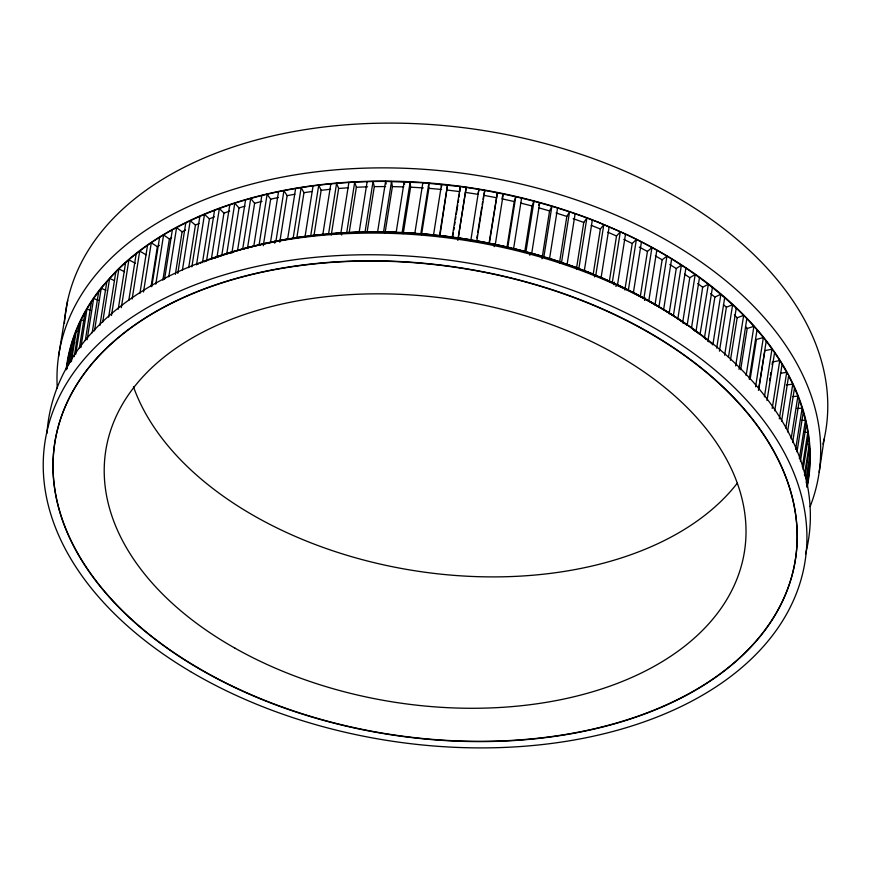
<?xml version="1.0" encoding="UTF-8"?>
<svg xmlns="http://www.w3.org/2000/svg" width="871" height="871" viewBox="0 0 871 871"><rect width="100%" height="100%" fill="white"/><g stroke="black" fill="none" stroke-linecap="round" stroke-linejoin="round"><path stroke-width="1.31" d="M806.982 485.789C811.021 465.462 810.618 444.33 806.296 424.079M439.811 236.607L447.531 185L439.528 235.529L452.234 237.086L460.236 186.557C564.256 201.114 668.939 240.712 744.291 316.042M66.534 369.642L66.642 368.673M68.428 357.426L66.729 367.965L68.428 357.426C79.74 299.308 125.555 254.408 176.345 227.723M457.83 240.418L466.203 187.385L458.081 238.937M819.165 472.224L824.173 438.94M66.436 369.369L67.067 365.374M66.893 368.335L69.212 353.713M68.036 365.82L71.193 345.874M68.689 364.818L72.271 342.216L74.884 342.815M70.464 362.434L74.884 334.518M71.422 361.509L76.267 330.926L78.836 331.601M74.231 356.62L79.501 323.37M75.69 354.432L81.166 319.864L83.703 320.615M79.326 348.389L85.01 312.482M80.861 347.616L86.969 309.053L90.704 310.305M85.314 340.43L91.422 301.867M87.122 339.755L93.654 298.535L98.543 300.343M92.174 332.776L98.695 291.556M94.471 330.871L101.21 288.323L105.99 290.272M99.882 325.449L106.839 281.562M102.669 322.324L109.615 278.448L114.275 280.538M108.646 317.142L115.81 271.937M111.488 315.476L118.859 268.932L124.499 271.719M118.227 309.227L125.598 262.683M121.319 307.681L128.897 259.808L135.451 263.347M128.799 300.375L136.17 253.831M132.142 298.96L139.719 251.088L146.034 254.811M139.926 293.375L147.504 245.404M143.497 292.003L151.293 242.802L157.357 246.7L159.426 245.35M151.031 286.592L157.357 246.7M151.783 286.624L159.578 237.424M155.8 284.164L163.596 234.963L169.388 239.024L162.855 280.255M164.51 279.384L172.349 229.9M168.789 276.804L176.584 227.603C240.45 193.885 313.636 181.32 385.309 181.397M175.354 274.376L182.093 231.817L185.545 230.042M177.793 273.407L185.795 222.878M182.442 269.934L190.226 220.733L195.442 225.088L188.702 267.647M191.87 266.874L199.873 216.346M196.498 264.893L204.5 214.364L209.41 218.861L202.671 261.409M206.547 260.865L214.549 210.336M216.999 257.021L223.945 213.134L219.372 208.517L211.37 259.046L212.644 258.578M229.792 204.859L221.789 255.388L213.297 258.349M231.871 253.156L239.024 207.94L234.789 203.215L226.776 253.744L237.554 250.456L245.557 199.927M247.451 248.496L254.604 203.291L250.717 198.468L242.704 248.997L253.809 246.09L261.812 195.55M263.282 245.731L270.652 199.187L267.114 194.277L259.112 244.805L270.511 242.29L278.513 191.762M274.681 243.205L275.105 240.548M279.754 242.192L287.125 195.648L283.946 190.662L275.944 241.191L287.615 239.068L295.617 188.539M296.804 237.892L303.968 192.676L301.159 187.635L293.157 238.164L305.068 236.444L313.07 185.915M313.995 235.497L321.149 190.292L318.732 185.196L310.729 235.725L322.847 234.408L330.849 183.879M331.263 235.018L338.634 188.484L336.587 183.356L328.585 233.885L340.888 232.971L341.704 235.028M340.888 232.971L348.89 182.442M349.206 232.47L356.359 187.265L354.715 182.115L346.712 232.644L359.157 232.143L367.159 181.614M367.137 231.849L374.301 186.634L373.038 181.484L365.036 232.013L377.6 231.926L385.603 181.397L422.838 182.768L460.236 186.557L459.888 191.62L447.182 190.063M385.015 233.145L392.396 186.612L391.536 181.451L383.534 231.98L396.174 232.307L404.177 181.778L404.612 184.358M403.229 233.711L410.6 187.167L410.143 182.028L402.141 232.557L414.836 233.297L422.838 182.768M421.51 234.865L428.88 188.321L428.826 183.215L420.824 233.744L433.54 234.898L441.543 184.369L441.564 186.917M452.517 238.164L453.356 232.851M453.78 230.184L454.194 227.527M454.618 224.87L455.043 222.214M455.468 219.546L455.881 216.89M456.306 214.233L457.776 204.925M458.2 202.268L458.625 199.601M459.039 196.944L459.463 194.287M470.743 240.897L478.865 189.345L478.114 194.353L465.452 192.393M476.927 237.859L477.341 235.203M477.765 232.535L481.761 207.276M482.186 204.62L482.61 201.952M483.035 199.296L483.449 196.639M488.881 244.207L497.395 192.72L489.393 243.249L476.807 240.897L484.809 190.368L483.949 194.07M494.173 246.656L494.586 244M506.857 248.083L514.228 201.539L515.774 196.672L507.771 247.201L495.294 244.457L503.296 193.928L502.142 197.575M521.609 198.065L513.607 248.594L525.953 251.73L533.956 201.201L532.018 205.97L524.647 252.503M529.818 255.301L530.243 252.634M541.991 258.807L549.568 210.934L551.887 206.275L543.885 256.803L531.724 253.298L539.726 202.758L538.561 205.099M557.571 208.017L549.568 258.545L561.534 262.432L569.536 211.893L566.836 216.444L559.465 262.988M575.121 213.809L567.119 264.338L578.856 268.584L586.858 218.055L583.777 222.464L576.406 269.008M592.324 220.123L584.321 270.663L592.955 274.082M593.195 274.213L600.359 228.997L603.799 224.718L595.797 275.247L594.414 276.956M601.132 277.49L609.134 226.961M609.352 281.224L616.516 236.008L620.315 231.882L612.313 282.411M613.99 284.784L614.403 282.128M615.841 286.396L617.506 284.806L625.509 234.277M624.855 290.032L632.226 243.499L636.374 239.525L628.372 290.054L617.506 284.806M641.415 242.073L633.402 292.602L643.93 298.165L651.933 247.625L647.447 251.425L640.283 296.641M644.616 300.473L645.03 297.817M656.799 250.315L648.797 300.843L658.944 306.701L666.946 256.172L662.134 259.787L654.97 305.002M671.628 258.992L663.626 309.532L673.381 315.661L681.383 265.132L676.255 268.562L669.091 313.778M685.88 268.083L677.867 318.623L687.197 325.025L695.2 274.496L689.778 277.718L682.614 322.934M699.489 277.566L691.487 328.095L692.456 328.803M696.027 331.448L702.657 287.245L708.373 284.218L700.012 334.475M712.445 287.408L704.443 337.937L706.033 339.211M707.916 340.986L714.873 297.109L720.861 294.3L712.859 344.829M716.702 348.117L724.705 297.588M719.435 351.165L726.381 307.278L723.409 304.621M724.628 355.226L732.631 304.698L726.381 307.278M728.45 357.284L736.245 308.084M730.431 360.3L737.171 317.752L734.384 315.008M735.657 365.918L743.66 315.389L737.171 317.752M739.022 369.402L746.817 318.644M740.666 369.696L747.198 328.476L745.478 326.603M746.12 375.553L753.916 326.353L747.024 318.862M749.234 379.114L757.03 329.913L755.484 328.127M750.127 379.331L756.442 339.44L763.366 337.556L764.085 338.46M755.571 386.757L763.366 337.556L757.03 329.913M758.423 390.382L766.219 341.182L764.444 338.906M758.772 389.174L764.88 350.61L772.163 349.195M764.411 396.838L772 348.966L766.219 341.182M769.55 380.583L769.964 377.916M770.389 375.259L770.813 372.603M772.076 364.622L772.49 361.966L779.785 360.561L772.207 408.434M767.003 400.529L774.58 352.657L779.785 360.561M774.722 410.851L782.093 364.307L787.863 374.454M779.338 418.864L786.709 372.32L780.503 373.278M781.581 421.314L788.614 375.869M785.794 428.075L792.752 384.198L788.734 376.109M787.547 431.896L794.494 388.02L792.752 384.198L786.426 384.938M791.151 438.723L797.89 396.163L794.494 388.02M792.61 442.566L799.349 400.018L797.89 396.163L792.762 396.588M795.604 449.425L802.126 408.205L799.349 400.018M796.976 451.962L803.291 412.07L802.126 408.205L796.932 408.455M799.338 458.843L805.446 420.279L803.291 412.07M800.405 461.369L806.306 424.144M802.354 466.921L807.831 432.354L803.857 432.277M803.127 469.458L808.397 436.208M804.434 474.978L809.279 444.395L806.622 444.264M805.12 476.165L809.54 448.238M806.208 478.996L809.79 456.393M806.176 482.817L809.758 460.204M806.829 484.243L809.366 468.293M806.916 485.376L809.028 472.071M806.938 486.726L807.994 480.073M58.499 356.675L67.677 300.419M169.388 239.024L171.576 237.761M195.442 225.088L199.056 223.444M197.739 264.381L198.359 264.12M200.221 263.358L200.853 263.107M209.41 218.861L214.429 216.846M202.105 262.607L202.736 262.345M203.999 261.855L205.273 261.354M223.945 213.134L229.737 211.098M747.198 328.476L753.916 326.353L755.092 327.681M239.024 207.94L245.012 206.111M254.604 203.291L262.008 201.353M270.652 199.187L278.252 197.51M287.125 195.648L294.899 194.233M303.968 192.676L311.905 191.533M321.149 190.292L330.577 189.257M338.634 188.484L348.465 187.755M356.359 187.265L367.562 186.819M801.505 420.334L805.446 420.279L806.111 423.23M374.301 186.634L385.603 186.557M392.396 186.612L403.774 186.906M410.6 187.167L423.295 187.907M428.88 188.321L441.597 189.475M458.2 237.914L470.863 239.873M483.666 195.311L496.252 197.663M501.75 198.784L514.228 201.539M520.912 203.139L532.018 205.97M538.616 207.777L549.568 210.934M556.068 212.949L566.836 216.444M573.216 218.654L583.777 222.464M591.169 225.328L600.359 228.997M597.789 221.974L627.458 234.887M593.663 274.376L595.797 275.247M601.839 277.795L605.356 279.308M607.816 232.176L616.516 236.008M607.457 280.233L606.064 279.624M608.154 280.549L611.627 282.095M623.778 239.416L632.226 243.499M639.26 247.103L647.447 251.425M655.362 255.889L662.134 259.787M669.755 264.468L676.255 268.562M684.595 274.158L689.778 277.718M692.837 329.086L693.61 329.652M693.795 329.793L695.657 331.176M697.725 283.543L702.657 287.245M696.386 331.72L699.293 333.92M176.584 227.603L182.093 231.817M710.66 293.658L714.873 297.109M744.716 316.478L746.403 318.209M773.143 350.578L774.265 352.2M780.078 361.03L781.81 363.838M385.603 181.397L386.234 183.977M213.656 258.437A374.878 235.921 9 0 1 687.088 325.21M693.654 329.946A374.878 235.921 9 0 1 695.798 331.546M707.306 340.496A374.878 235.921 9 0 1 709.332 342.151M46.98 433.344A384.71 242.105 9 0 1 466.823 240.603A384.71 242.105 9 0 1 805.523 554.065M205.839 261.017A375.292 236.183 9 0 1 589.743 272.743L619.423 285.644A375.292 236.183 9 0 1 706.435 339.407M710.66 342.858A375.292 236.183 9 0 1 712.718 344.568M737.28 483.187A323.293 203.455 9 0 1 413.431 570.527A323.293 203.455 9 0 1 133.448 386.724M64.4 323.37A384.71 242.105 9 0 1 484.243 130.628A384.71 242.105 9 0 1 822.943 444.079M57.29 388.15A384.71 242.105 9 0 1 476.078 175.223A384.71 242.105 9 0 1 810.128 506.584M627.458 234.887A375.292 236.183 9 0 1 807.112 487.281M66.12 369.631A375.292 236.183 9 0 1 101.352 287.55L117.128 270.086A375.292 236.183 9 0 1 597.8 221.985M190.618 671.639A384.71 242.105 9 0 0 803.323 570.581A384.71 242.105 9 0 0 281.279 261.746A384.71 242.105 9 0 0 190.618 671.639M196.606 667.284A374.878 235.921 9 0 0 793.666 568.817A374.878 235.921 9 0 0 284.948 267.865A374.878 235.921 9 0 0 196.606 667.284M196.65 667.023A374.878 235.921 9 0 0 793.699 568.545A374.878 235.921 9 0 0 284.991 267.604A374.878 235.921 9 0 0 196.65 667.023M235.083 648.231A323.293 203.455 9 0 0 744.074 553.804A323.293 203.455 9 0 0 296.194 301.137A323.293 203.455 9 0 0 235.083 648.231"/></g></svg>
